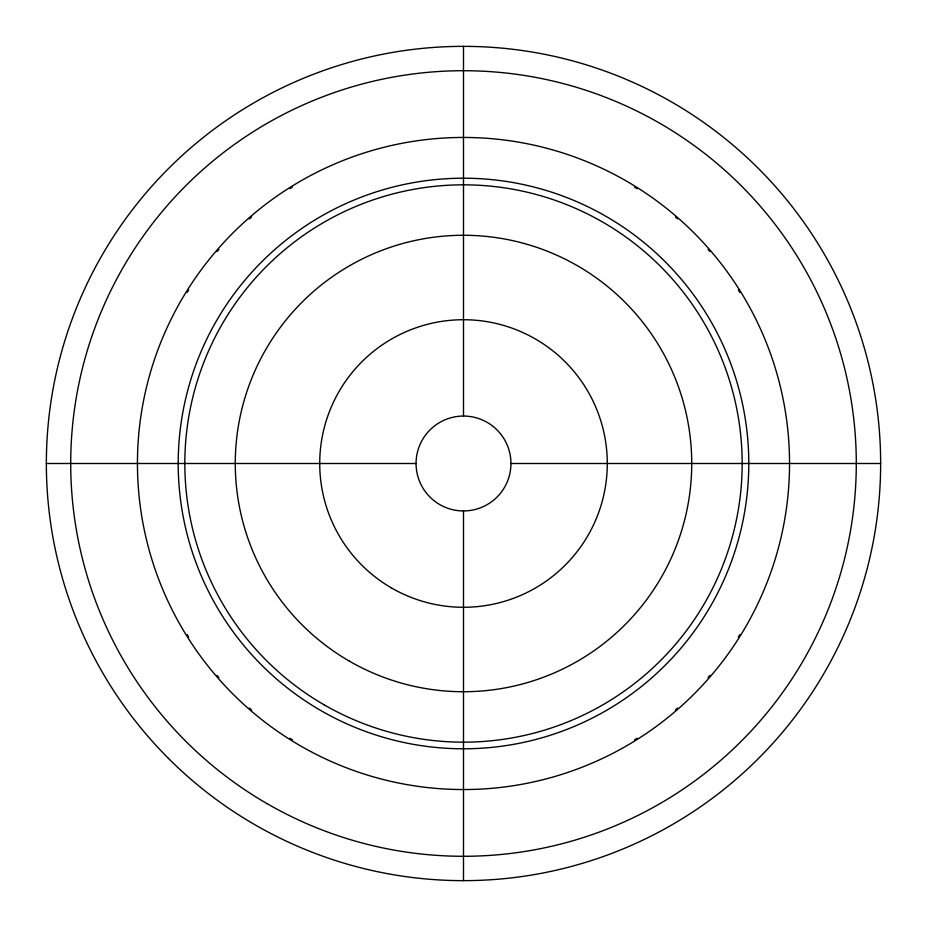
<?xml version="1.0" encoding="UTF-8"?>
<svg xmlns="http://www.w3.org/2000/svg" width="927" height="927" viewBox="0 0 927 927"><rect width="100%" height="100%" fill="white"/><g stroke="black" fill="none" stroke-linecap="round" stroke-linejoin="round"><path stroke-width="1.39" d="M46.35 463.5L137.045 463.5M137.463 463.5L177.996 463.5M178.216 463.5L416.049 463.5M510.951 463.5A47.451 47.451 0 0 1 439.78 504.589A47.451 47.451 0 0 1 439.78 422.411A47.451 47.451 0 0 1 510.951 463.5L748.784 463.5A285.284 285.284 0 0 1 320.858 710.569A285.284 285.284 0 0 1 320.858 216.431A285.284 285.284 0 0 1 748.784 463.5M749.004 463.5L789.537 463.5A326.037 326.037 0 0 1 300.475 745.864A326.037 326.037 0 0 1 300.475 181.136A326.037 326.037 0 0 1 789.537 463.5M789.955 463.5L880.65 463.5M463.5 46.35L463.5 137.045M463.5 137.463L463.5 177.996M463.5 178.216L463.5 416.049M463.5 510.951L463.5 748.784M463.5 749.004L463.5 789.537M463.5 789.955L463.5 880.65M739.827 634.601A325.018 325.018 0 0 1 738.309 637.046M709.931 675.412A325.018 325.018 0 0 1 708.043 677.602M677.602 708.043A325.018 325.018 0 0 1 675.412 709.931M637.046 738.309A325.018 325.018 0 0 1 634.601 739.827M292.399 739.827A325.018 325.018 0 0 1 289.954 738.309M251.588 709.931A325.018 325.018 0 0 1 249.398 708.043M218.957 677.602A325.018 325.018 0 0 1 217.069 675.412M188.691 637.046A325.018 325.018 0 0 1 187.173 634.601M187.173 292.399A325.018 325.018 0 0 1 188.691 289.954M217.069 251.588A325.018 325.018 0 0 1 218.957 249.398M249.398 218.957A325.018 325.018 0 0 1 251.588 217.069M289.954 188.691A325.018 325.018 0 0 1 292.399 187.173M634.601 187.173A325.018 325.018 0 0 1 637.046 188.691M675.412 217.069A325.018 325.018 0 0 1 677.602 218.957M708.043 249.398A325.018 325.018 0 0 1 709.931 251.588M738.309 289.954A325.018 325.018 0 0 1 739.827 292.399M168.529 758.471A417.15 417.15 0 0 0 866.432 571.461A417.15 417.15 0 0 0 355.539 60.568A417.15 417.15 0 0 0 168.529 758.471M267.103 803.663A392.793 392.793 0 0 0 856.293 463.5A392.793 392.793 0 0 0 267.103 123.337A392.793 392.793 0 0 0 267.103 803.663M391.611 588.019A143.789 143.789 0 0 0 607.289 463.5A143.789 143.789 0 0 0 391.611 338.981A143.789 143.789 0 0 0 391.611 588.019M349.386 661.148A228.227 228.227 0 0 0 691.727 463.5A228.227 228.227 0 0 0 349.386 265.852A228.227 228.227 0 0 0 349.386 661.148M324.16 704.833A278.668 278.668 0 0 0 742.168 463.5A278.668 278.668 0 0 0 324.16 222.167A278.668 278.668 0 0 0 324.16 704.833"/></g></svg>
